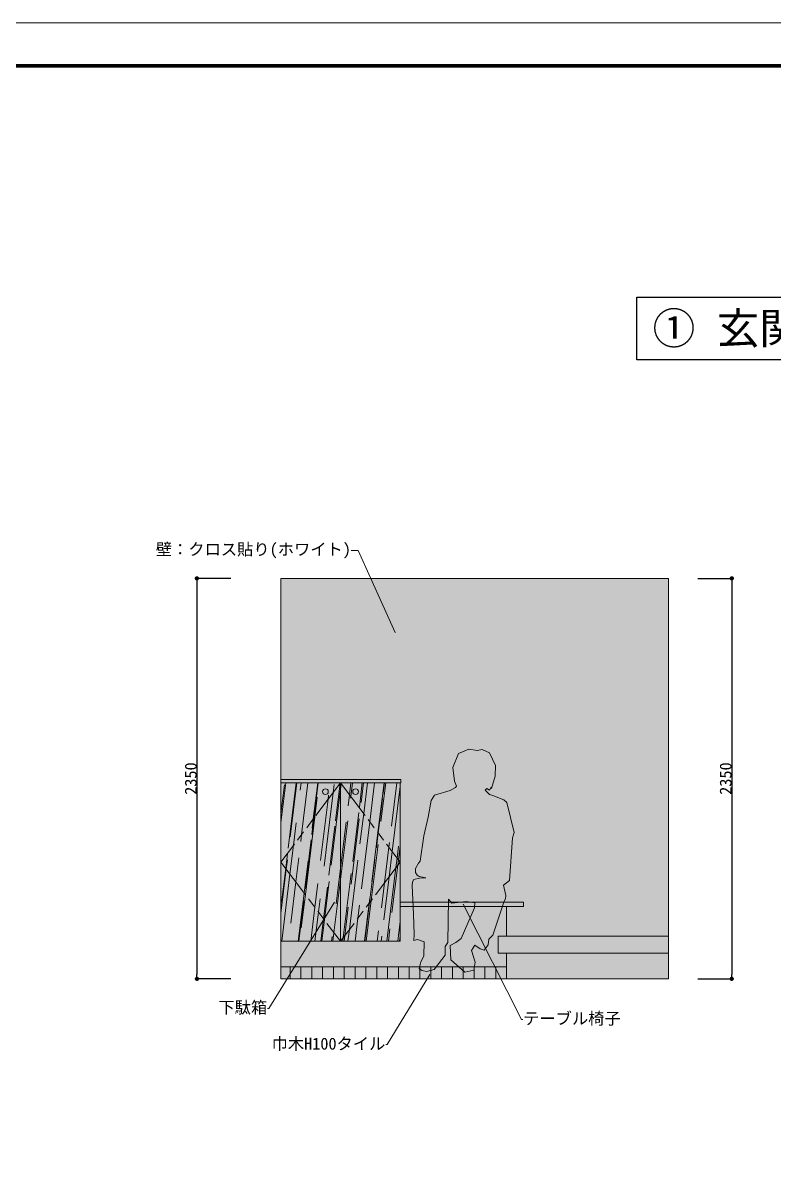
# Model space of a CAD drawing. Header units: millimetres. Extents: x -63086 to 144078, y -129912 to 13382.
# Drawn here: x 22021 to 26431, y -65990 to -59310 of the extents above; entities that cross this region are included whole.
import ezdxf
from ezdxf import colors
from ezdxf.entities.mleader import LeaderData, LeaderLine
from ezdxf.math import Vec2, Vec3

# ---------------------------------------------------------------- set-up
doc = ezdxf.new("R2010")
doc.units = ezdxf.units.MM
doc.linetypes.add('ACAD_ISO09W100', pattern=[45, 24, -3, 6, -3, 6, -3])
doc.layers.get('0').update_dxf_attribs({"lineweight": 0})
for name, color, linetype, lineweight in [('002寸法', 7, 'Continuous', 0), ('01用紙枠', 7, 'Continuous', 5), ('展開', 7, 'Continuous', 9), ('展開建具用', 250, 'Continuous', 9)]:
    doc.layers.add(name, color=color, linetype=linetype, lineweight=lineweight)
doc.layers.add('文字', color=7, linetype='Continuous')
doc.styles.get("Standard").update_dxf_attribs({"font": 'MS Mincho.ttf'})
doc.styles.add('小岩', font='MS Mincho.ttf', dxfattribs={"height": 150})
doc.dimstyles.new('寸法', dxfattribs={"dimtxt": 70, "dimasz": 25, "dimexe": 1.5, "dimexo": 200, "dimtad": 1, "dimdec": 0, "dimtxsty": 'Standard', "dimblk": 'DOT', "dimcen": 2.5, "dimadec": 0, "dimazin": 0, "dimtfac": 1, "dimtdec": 0, "dimtmove": 0, "dimatfit": 3, "dimfxl": 200, "dimfxlon": 1, "dimarcsym": 0})
pattern_1 = [(90, (603.17, 1136.71), (-63.5, 0), [])]
pattern_2 = [(83, (603.17, 1136.71), (-69.92233, 222.52405), [1447.8, -193.04, 482.6, -96.52]), (83, (570.92, 1270), (-139.17757, -80.156), [289.56, -31.8516, 579.12, -72.39]), (83, (527.623, 1194.606), (-3.01966, 506.04398), [772.16, -135.128, 386.08, -96.52])]

# ---------------------------------------------------------------- blocks, each defined once
blk = doc.blocks.new('_Dot')
at = {"color": 0, "linetype": 'ByBlock', "lineweight": -2}
blk.add_line((-0.5, 0), (-1, 0), dxfattribs=at)
at = {"color": 0, "linetype": 'ByBlock', "const_width": 0.5}
blk.add_lwpolyline([(-0.25, 0, 1), (0.25, 0, 1)], format="xyb", close=True, dxfattribs=at)
blk = doc.blocks.new('*D275')
at = {"layer": '002寸法', "color": 0, "lineweight": -2, "ltscale": 10, "transparency": 16777216}
for p, q in [((25982.3, -62569.8), (26183.8, -62569.8)), ((26182.3, -62594.8), (26182.3, -64894.8)), ((25982.3, -64919.8), (26183.8, -64919.8))]:
    blk.add_line(p, q, dxfattribs=at)
at = {"layer": 'Defpoints', "color": 0, "ltscale": 10, "transparency": 16777216}
for p in [(25642.8, -62569.8), (25642.8, -64919.8), (26182.3, -64919.8)]:
    blk.add_point(p, dxfattribs=at)
at = {"layer": '002寸法', "color": 0, "lineweight": -2, "ltscale": 10, "transparency": 16777216, "xscale": 25, "yscale": 25, "zscale": 25}
for p, rotation in [((26182.3, -62569.8), 90), ((26182.3, -64919.8), 270)]:
    blk.add_blockref('_Dot', p, dxfattribs=dict(at, rotation=rotation))
at = {"layer": '002寸法', "color": 0, "ltscale": 10, "transparency": 16777216, "insert": (26146.7, -63744.8), "char_height": 70, "attachment_point": 5, "rotation": 90}
blk.add_mtext('2350', dxfattribs=at)
blk = doc.blocks.new('*D276')
at = {"layer": '002寸法', "color": 0, "lineweight": -2, "ltscale": 10, "transparency": 16777216}
for p, q in [((23242.9, -62569.8), (23041.4, -62569.8)), ((23042.9, -62594.8), (23042.9, -64894.8)), ((23242.9, -64919.8), (23041.4, -64919.8))]:
    blk.add_line(p, q, dxfattribs=at)
at = {"layer": 'Defpoints', "color": 0, "ltscale": 10, "transparency": 16777216}
for p in [(23535.7, -62569.8), (23042.9, -64919.8), (23535.7, -64919.8)]:
    blk.add_point(p, dxfattribs=at)
at = {"layer": '002寸法', "color": 0, "lineweight": -2, "ltscale": 10, "transparency": 16777216, "xscale": 25, "yscale": 25, "zscale": 25}
for p, rotation in [((23042.9, -62569.8), 90), ((23042.9, -64919.8), 270)]:
    blk.add_blockref('_Dot', p, dxfattribs=dict(at, rotation=rotation))
at = {"layer": '002寸法', "color": 0, "ltscale": 10, "transparency": 16777216, "insert": (23007.2, -63744.8), "char_height": 70, "attachment_point": 5, "rotation": 90}
blk.add_mtext('2350', dxfattribs=at)
blk = doc.blocks.new('人物（CAD素材.com）2768b3e7')
at = {"color": 0, "linetype": 'ByBlock', "lineweight": -2}
blk.add_lwpolyline([(260.6, 395.8), (211.4, 404.9), (125.9, 395), (105, 418.4), (102.4, 164), (85.9, 140.6), (85.9, 90.2), (21.6, 6), (-21.6, -6), (-51.7, -1.2), (-66.1, 10.3), (-57.5, 49.6), (-40.1, 83.3), (-36.6, 168.4), (-76.6, 181.4), (-98, 176.4), (-95.5, 210.1), (-99.6, 330.8), (-108.5, 498.7), (-106, 520.2), (-97.5, 533), (-65.2, 540.7), (-27.5, 543.5), (-65.7, 551.6), (-78.4, 559.1), (-87.5, 575.2), (-87.6, 598), (-71.2, 630.2), (-59.8, 640.4), (-39.2, 789.9), (-14.1, 899.5), (4.3, 997.1), (22.6, 1029.1), (116.1, 1055.3), (145.8, 1073), (152.1, 1082), (140.8, 1109.8), (131.2, 1190.5), (163.3, 1273.1), (224.5, 1297.7), (273.2, 1291.3), (303.9, 1296.3), (347.1, 1276.8), (382, 1202.3), (379.1, 1140.4), (357.6, 1067.2), (356.1, 1074.3), (347.1, 1058.3), (330.8, 1066.9), (320, 1058), (345.7, 1031.9), (365.6, 1027), (429.8, 1001.3), (447.4, 986), (491.6, 808.8), (481.1, 778), (463, 527.4), (428.2, 501), (443, 438.8), (440.7, 420.2), (432.3, 405.6), (364.8, 207.3), (343.1, 183.6), (338.8, 149.8), (314, 118.6), (292.1, 126), (260.9, 148), (241.4, 117.4), (262.3, 47.7), (253.9, 1.8), (201, -10.7), (120.2, 61.7), (114.6, 145.2), (147.8, 163.3), (179.8, 186.8), (258.1, 368)], close=True, dxfattribs=at)

msp = doc.modelspace()

# ---------------------------------------------------------------- hatches: boundary and pattern name
at = {"ltscale": 10, "true_color": 0x9c5e31, "transparency": 33554541}
h = msp.add_hatch(dxfattribs=at)
h.set_pattern_fill('AR-RROOF', color=25, scale=3.8, angle=83)
h.set_pattern_definition(pattern_2)
h.paths.add_polyline_path([(24235.6723, -63769.8059), (23885.6723, -63769.8059), (24235.6723, -64234.8059)], flags=0)
h.paths.add_polyline_path([(23957.3007, -63821.4671, -1), (23990.994, -63821.4671, -1)], flags=17)
h.paths.add_polyline_path([(23885.6723, -63769.8059), (23885.6723, -64699.8059), (24235.6723, -64234.8059)])
h.paths.add_polyline_path([(23885.6723, -63769.8059), (23535.6723, -64234.8059), (23885.6723, -64699.8059)])
h.paths.add_polyline_path([(23885.6723, -63769.8059), (23535.6723, -63769.8059), (23535.6723, -64234.8059)], flags=0)
h.paths.add_polyline_path([(23780.3506, -63821.4671, -1), (23814.0438, -63821.4671, -1)], flags=17)
h.paths.add_polyline_path([(24235.6723, -64469.8059), (24235.6723, -64234.8059), (23885.6723, -64699.8059), (24235.6723, -64699.8059)], flags=0)
h.paths.add_polyline_path([(23535.6723, -64234.8059), (23535.6723, -64699.8059), (23885.6723, -64699.8059)], flags=0)
h = msp.add_hatch(dxfattribs=at)
h.set_pattern_fill('AR-RROOF', color=25, scale=3.8, angle=83)
h.set_pattern_definition(pattern_2)
h.paths.add_polyline_path([(23885.6723, -63769.8059), (23535.6723, -63769.8059), (23535.6723, -64234.8059)])
h.paths.add_polyline_path([(23780.3506, -63821.4671, -1), (23814.0438, -63821.4671, -1)], flags=16)
h.paths.add_polyline_path([(24235.6723, -63769.8059), (23885.6723, -63769.8059), (24235.6723, -64234.8059)])
h.paths.add_polyline_path([(23957.3007, -63821.4671, -1), (23990.994, -63821.4671, -1)], flags=16)
h.paths.add_polyline_path([(24235.6723, -64469.8059), (24235.6723, -64234.8059), (23885.6723, -64699.8059), (24235.6723, -64699.8059)])
h.paths.add_polyline_path([(23535.6723, -64234.8059), (23535.6723, -64699.8059), (23885.6723, -64699.8059)])
at = {"layer": '展開', "ltscale": 10, "true_color": 0xfffefa}
h = msp.add_hatch(color=7, dxfattribs=at)
h.dxf.hatch_style = 1
h.paths.add_polyline_path([(25810.6723, -62569.8059), (23535.6723, -62569.8059), (23535.6723, -63749.8059), (24235.6723, -63749.8059), (24240.6723, -63749.8059), (24240.6723, -63769.8059), (24235.6723, -63769.8059), (24235.6723, -64469.8059), (24960.6723, -64469.8059), (24960.6723, -64494.8059), (24860.6723, -64494.8059), (24860.6723, -64669.8059), (25810.6723, -64669.8059)])
h.paths.add_polyline_path([(24810.6723, -64669.8059), (24860.6723, -64669.8059), (24860.6723, -64494.8059), (24235.6723, -64494.8059), (24235.6723, -64699.8059), (23535.6723, -64699.8059), (23535.6723, -64849.8059), (24860.6723, -64849.8059), (24860.6723, -64769.8059), (24810.6723, -64769.8059)])
at = {"layer": '展開', "ltscale": 10, "true_color": 0xf0c089, "transparency": 33554607}
h = msp.add_hatch(color=31, dxfattribs=at)
h.dxf.hatch_style = 1
h.paths.add_polyline_path([(23885.6723, -63769.8059), (23535.6723, -63769.8059), (23535.6723, -64234.8059)], flags=0)
h.paths.add_polyline_path([(23885.6723, -63769.8059), (23535.6723, -64234.8059), (23885.6723, -64699.8059)])
h.paths.add_polyline_path([(23885.6723, -63769.8059), (23885.6723, -64699.8059), (24235.6723, -64234.8059)])
h.paths.add_polyline_path([(24235.6723, -63769.8059), (23885.6723, -63769.8059), (24235.6723, -64234.8059)], flags=0)
h.paths.add_polyline_path([(24235.6723, -64234.8059), (23885.6723, -64699.8059), (24235.6723, -64699.8059), (24235.6723, -64469.8059)], flags=0)
h.paths.add_polyline_path([(23535.6723, -64234.8059), (23535.6723, -64699.8059), (23885.6723, -64699.8059)], flags=0)
h.paths.add_polyline_path([(24240.6723, -63749.8059), (24235.6723, -63749.8059), (23535.6723, -63749.8059), (23535.6723, -63769.8059), (24235.6723, -63769.8059), (24240.6723, -63769.8059)])
h = msp.add_hatch(color=31, dxfattribs=at)
h.dxf.hatch_style = 1
h.paths.add_polyline_path([(23885.6723, -63769.8059), (23535.6723, -63769.8059), (23535.6723, -64234.8059)])
h.paths.add_polyline_path([(24235.6723, -63769.8059), (23885.6723, -63769.8059), (24235.6723, -64234.8059)])
h.paths.add_polyline_path([(23535.6723, -64234.8059), (23535.6723, -64699.8059), (23885.6723, -64699.8059)])
h.paths.add_polyline_path([(24235.6723, -64469.8059), (24235.6723, -64234.8059), (23885.6723, -64699.8059), (24235.6723, -64699.8059)])
at = {"layer": '展開', "ltscale": 10, "true_color": 0xeeb97c, "transparency": 33554607}
h = msp.add_hatch(color=31, dxfattribs=at)
h.dxf.hatch_style = 1
h.paths.add_polyline_path([(24960.6723, -64469.8059), (24235.6723, -64469.8059), (24235.6723, -64494.8059), (24860.6723, -64494.8059), (24960.6723, -64494.8059)])
at = {"layer": '展開', "ltscale": 10, "true_color": 0xf0c089, "transparency": 33554607}
h = msp.add_hatch(color=31, dxfattribs=at)
h.dxf.hatch_style = 1
h.paths.add_polyline_path([(25810.6723, -64844.8059), (25810.6723, -64769.8059), (24860.6723, -64769.8059), (24860.6723, -64919.8059), (25810.6723, -64919.8059)])
at = {"layer": '展開建具用', "ltscale": 10, "true_color": 0xfffdf5, "transparency": 33554687}
h = msp.add_hatch(color=7, dxfattribs=at)
h.dxf.hatch_style = 1
h.paths.add_polyline_path([(25810.6723, -64669.8059), (24810.6723, -64669.8059), (24810.6723, -64769.8059), (24860.6723, -64769.8059), (25810.6723, -64769.8059)])
at = {"layer": '展開建具用', "ltscale": 10, "true_color": 0xc07d78, "transparency": 33554687}
h = msp.add_hatch(color=23, dxfattribs=at)
h.dxf.hatch_style = 1
h.paths.add_polyline_path([(24860.6723, -64849.8059), (23535.6723, -64849.8059), (23535.6723, -64859.8059), (24860.6723, -64859.8059)])
at = {"layer": '展開建具用', "ltscale": 10, "true_color": 0x000000, "transparency": 33554687}
h = msp.add_hatch(dxfattribs=at)
h.set_pattern_fill('ANSI31', color=18, scale=20, angle=45)
h.set_pattern_definition(pattern_1)
h.paths.add_polyline_path([(24860.6723, -64849.8059), (23535.6723, -64849.8059), (23535.6723, -64859.8059), (23535.6723, -64919.8059), (24860.6723, -64919.8059)])
h = msp.add_hatch(dxfattribs=at)
h.set_pattern_fill('ANSI31', color=18, scale=20, angle=45)
h.set_pattern_definition(pattern_1)
h.paths.add_polyline_path([(24860.6723, -64849.8059), (23535.6723, -64849.8059), (23535.6723, -64859.8059), (23535.6723, -64919.8059), (24860.6723, -64919.8059)])
at = {"layer": '展開建具用', "ltscale": 10, "true_color": 0xc07d78, "transparency": 33554687}
h = msp.add_hatch(color=23, dxfattribs=at)
h.dxf.hatch_style = 1
h.paths.add_polyline_path([(24860.6723, -64859.8059), (23535.6723, -64859.8059), (23535.6723, -64919.8059), (24860.6723, -64919.8059)])

# ---------------------------------------------------------------- linework, layer by layer
at = {"layer": '01用紙枠'}
msp.add_lwpolyline([(13390.554, -59309.658), (13390.554, -72670.7509), (32285.0288, -72670.7509), (32285.0288, -59309.658)], close=True, dxfattribs=at)
msp.add_lwpolyline([(13390.554, -59309.658), (13390.554, -72670.7509), (32285.0288, -72670.7509), (32285.0288, -59309.658)], close=True, dxfattribs=at)
at = {"layer": '01用紙枠', "const_width": 22.4934}
msp.add_lwpolyline([(13653.0698, -72417.6248), (32022.513, -72417.6248), (32022.513, -59562.7841), (13653.0698, -59562.7841)], close=True, dxfattribs=at)
msp.add_lwpolyline([(13653.0698, -72417.6248), (32022.513, -72417.6248), (32022.513, -59562.7841), (13653.0698, -59562.7841)], close=True, dxfattribs=at)
msp.add_lwpolyline([(13653.0698, -72417.6248), (32022.513, -72417.6248), (32022.513, -59562.7841), (13653.0698, -59562.7841)], close=True, dxfattribs=at)
at = {"layer": '01用紙枠', "lineweight": 5, "const_width": 22.4934}
msp.add_lwpolyline([(13653.0698, -72417.6248), (32022.513, -72417.6248), (32022.513, -59562.7841), (13653.0698, -59562.7841)], close=True, dxfattribs=at)
msp.add_lwpolyline([(13653.0698, -72417.6248), (32022.513, -72417.6248), (32022.513, -59562.7841), (13653.0698, -59562.7841)], close=True, dxfattribs=at)
at = {"layer": '展開建具用', "ltscale": 10}
for p, q in [((23535.6723, -64919.8059), (23535.6723, -62569.8059)), ((23535.6723, -62569.8059), (25810.6723, -62569.8059)), ((25810.6723, -64919.8059), (25810.6723, -62569.8059)), ((24235.6723, -63749.8059), (23535.6723, -63749.8059)), ((24235.6723, -63769.8059), (23535.6723, -63769.8059)), ((23885.6723, -64699.8059), (23885.6723, -63769.8059)), ((24235.6723, -63749.8059), (24240.6723, -63749.8059)), ((24235.6723, -64699.8059), (24235.6723, -63769.8059)), ((24240.6723, -63769.8059), (24235.6723, -63769.8059)), ((24240.6723, -63749.8059), (24240.6723, -63769.8059)), ((24235.6723, -64699.8059), (24235.6723, -64469.8059)), ((24235.6723, -64469.8059), (24960.6723, -64469.8059)), ((24960.6723, -64494.8059), (24235.6723, -64494.8059)), ((24235.6723, -64494.8059), (24860.6723, -64494.8059)), ((24860.6723, -64494.8059), (24860.6723, -64669.8059)), ((24960.6723, -64469.8059), (24960.6723, -64494.8059)), ((23535.6723, -64849.8059), (23535.6723, -64699.8059)), ((23535.6723, -64699.8059), (24235.6723, -64699.8059)), ((24810.6723, -64769.8059), (24810.6723, -64669.8059)), ((24810.6723, -64669.8059), (25810.6723, -64669.8059)), ((25810.6723, -64669.8059), (25810.6723, -64919.8059)), ((24860.6723, -64769.8059), (24810.6723, -64769.8059)), ((24860.6723, -64919.8059), (24860.6723, -64769.8059)), ((24860.6723, -64769.8059), (25810.6723, -64769.8059)), ((24860.6723, -64849.8059), (23535.6723, -64849.8059)), ((23535.6723, -64849.8059), (23535.6723, -64859.8059)), ((24860.6723, -64919.8059), (24860.6723, -64849.8059)), ((25810.6723, -64919.8059), (25810.6723, -64844.8059)), ((23535.6723, -64919.8059), (24860.6723, -64919.8059)), ((23535.6723, -64919.8059), (25810.6723, -64919.8059))]:
    msp.add_line(p, q, dxfattribs=at)
at = {"layer": '展開建具用', "linetype": 'ACAD_ISO09W100', "ltscale": 10}
for p, q in [((23885.6723, -63769.8059), (23535.6723, -64234.8059)), ((23885.6723, -63769.8059), (24235.6723, -64234.8059)), ((23535.6723, -64234.8059), (23885.6723, -64699.8059)), ((24235.6723, -64234.8059), (23885.6723, -64699.8059))]:
    msp.add_line(p, q, dxfattribs=at)
at = {"layer": '展開建具用', "ltscale": 10}
for centre in [(23797.1972, -63821.4671), (23974.1474, -63821.4671)]:
    msp.add_circle(centre, 16.8466, dxfattribs=at)

# ---------------------------------------------------------------- block references
msp.add_blockref('人物（CAD素材.com）2768b3e7', (24414.0564, -64870.3862), dxfattribs=at)

# ---------------------------------------------------------------- texts
at = {"layer": '文字', "ltscale": 10, "insert": (25717.3187, -61010.8272), "char_height": 183.84467, "attachment_point": 1, "style": '小岩', "bg_fill": 16, "box_fill_scale": 1.5, "bg_fill_color": 256, "bg_fill_transparency": 0}
msp.add_mtext_dynamic_manual_height_columns('① 玄関', width=996.126969, gutter_width=919.2234, heights=[238.4728], dxfattribs=at)

# ---------------------------------------------------------------- dimensions: what is measured, and where the dimension line sits
at = {"layer": '002寸法', "ltscale": 10}
for base, p1, p2, picture, middle in [((23042.859, -64919.8059), (23535.6723, -62569.8059), (23535.6723, -64919.8059), '*D276', (23007.234, -63744.8059)), ((26182.3454, -64919.8059), (25642.8408, -62569.8059), (25642.8408, -64919.8059), '*D275', (26146.7204, -63744.8059))]:
    dim = msp.add_linear_dim(base=base, p1=p1, p2=p2, angle=90, dimstyle='寸法', dxfattribs=at)
    dim.commit()
    dim.dimension.update_dxf_attribs({"geometry": picture, "text_midpoint": middle})

# ---------------------------------------------------------------- leaders
at = {"layer": '文字', "ltscale": 10}
ml = msp.add_multileader_mtext('Standard', dxfattribs=at)
ml.set_content('壁：クロス貼り(ホワイト)', color=256)
ml.set_leader_properties(lineweight=0)
ml.build(insert=Vec2(0, 0))
ctx = ml.context
ctx.base_point, ctx.char_height, ctx.plane_origin = Vec3(22740.8798, -62405.5317), 70, Vec3(22692.5091, -63057.4871)
ctx.text_align_type = 2
notes = []
notes.append((ctx, [(1, (1, 1, 0), (23988.6828, -62405.5317), (-1, 0), 39.803, [(0, [(24207.412, -62891.7774)], 0, [])])]))
ctx.mtext.insert, ctx.mtext.width, ctx.mtext.alignment, ctx.mtext.flow_direction = Vec3(23946.8798, -62364.3317), 1181.545645, 3, 5
ml = msp.add_multileader_mtext('Standard', dxfattribs=at)
ml.set_content('下駄箱', color=256)
ml.set_leader_properties(lineweight=0)
ml.build(insert=Vec2(0, 0))
ctx = ml.context
ctx.base_point, ctx.char_height, ctx.plane_origin = Vec3(23160.7392, -65094.1752), 70, Vec3(23784.4405, -65771.0514)
ctx.text_align_type = 2
notes.append((ctx, [(0, (1, 1, 0), (23465.5392, -65094.1752), (-1, 0), 8, [(0, [(23852.2602, -64467.3059)], 0, [])])]))
ctx.mtext.insert, ctx.mtext.width, ctx.mtext.alignment, ctx.mtext.flow_direction = Vec3(23455.5392, -65052.7752), 333.748663, 3, 5
ml = msp.add_multileader_mtext('Standard', dxfattribs=at)
ml.set_content('テーブル椅子', color=256)
ml.set_leader_properties(lineweight=0)
ml.build(insert=Vec2(0, 0))
ctx = ml.context
ctx.base_point, ctx.char_height, ctx.plane_origin = Vec3(24955.8003, -65159.0271), 70, Vec3(25577.9017, -65835.9033)
notes.append((ctx, [(1, (1, 1, 0), (24947.8003, -65159.0271), (1, 0), 8, [(0, [(24603.1292, -64477.3088)], 0, [])])]))
ctx.mtext.insert, ctx.mtext.width, ctx.mtext.flow_direction = Vec3(24957.8003, -65117.2271), 983.151021, 5
ml = msp.add_multileader_mtext('Standard', dxfattribs=at)
ml.set_content('巾木H100タイル', color=256)
ml.set_leader_properties(lineweight=0)
ml.build(insert=Vec2(0, 0))
ctx = ml.context
ctx.base_point, ctx.char_height, ctx.plane_origin = Vec3(23449.8918, -65306.1602), 70, Vec3(24477.9931, -65983.0364)
ctx.text_align_type = 2
notes.append((ctx, [(0, (1, 1, 0), (24159.0918, -65306.1602), (-1, 0), 8, [(0, [(24412.4999, -64890.3614)], 0, [])])]))
ctx.mtext.insert, ctx.mtext.width, ctx.mtext.alignment, ctx.mtext.flow_direction = Vec3(24149.0918, -65265.3602), 749.829988, 3, 5
for ctx, leaders in notes:
    for number, flags, end, landing, length, lines in leaders:
        leader = LeaderData()
        leader.index, (leader.has_last_leader_line, leader.has_dogleg_vector, leader.attachment_direction) = number, flags
        leader.last_leader_point, leader.dogleg_vector, leader.dogleg_length = Vec3(end), Vec3(landing), length
        for number, points, colour, breaks in lines:
            line = LeaderLine()
            line.index, line.vertices, line.color, line.breaks = number, Vec3.list(points), colors.encode_raw_color(colour), breaks
            leader.lines.append(line)
        ctx.leaders.append(leader)

doc.saveas('drawing.dxf')
